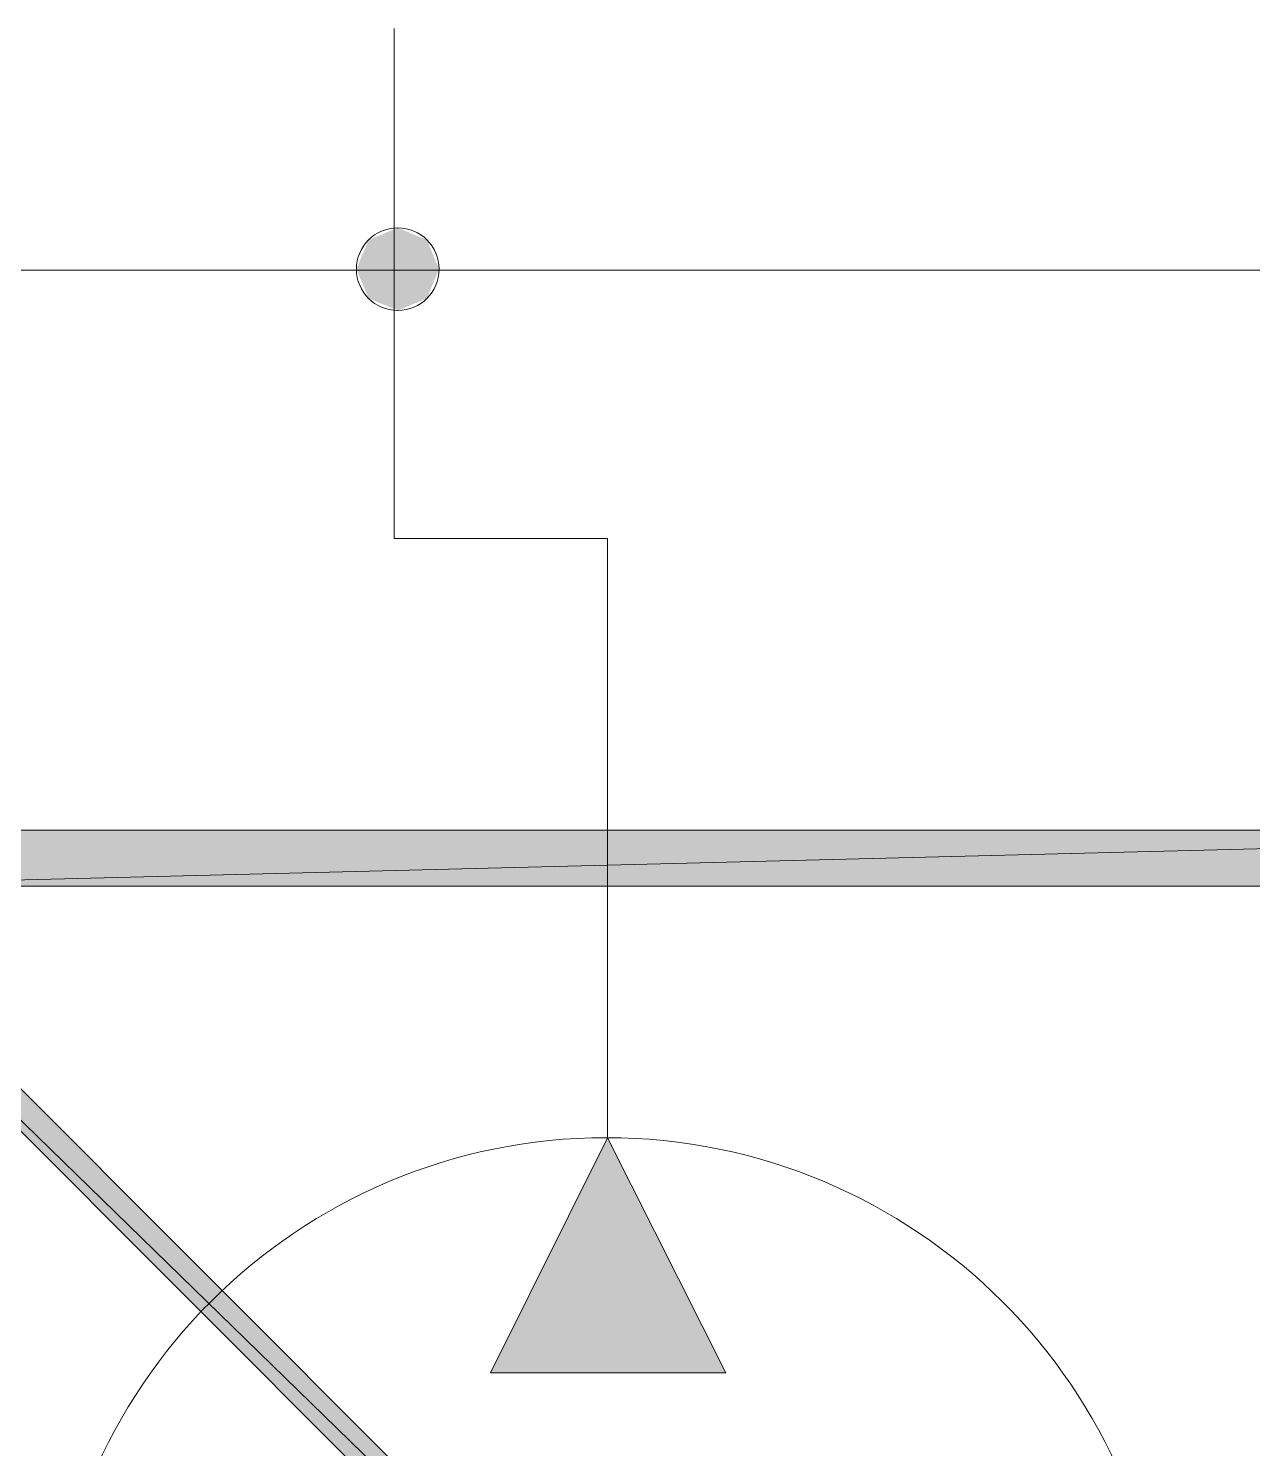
# Model space of a CAD drawing. Header units: inches. Extents: x -45549 to -45252, y 2679 to 2889.
# Drawn here: x -45508.543 to -45504.27, y 2721.368 to 2726.324 of the extents above; entities that cross this region are included whole.
import ezdxf

# ---------------------------------------------------------------- set-up
doc = ezdxf.new("R2010")
doc.units = ezdxf.units.IN
doc.header["$MEASUREMENT"] = 0
doc.layers.add('katman 1', color=7, linetype='Continuous')

msp = doc.modelspace()

# ---------------------------------------------------------------- linework, layer by layer
at = {"color": 7, "linetype": 'Continuous'}
for points in [[(-45507.2537, 2725.3397), (-45507.3556, 2725.5859), (-45507.2537, 2725.6281)], [(-45507.2537, 2725.3397), (-45507.2537, 2725.6281), (-45507.1517, 2725.3819)], [(-45507.1517, 2725.3819), (-45507.2537, 2725.6281), (-45507.1517, 2725.5859)], [(-45507.3556, 2725.3819), (-45507.3979, 2725.4839), (-45507.3556, 2725.5859)], [(-45507.3556, 2725.3819), (-45507.3556, 2725.5859), (-45507.2537, 2725.3397)], [(-45507.1517, 2725.3819), (-45507.1517, 2725.5859), (-45507.1096, 2725.4839)]]:
    msp.add_solid(points, dxfattribs=at)
at = {"layer": 'katman 1', "color": 7, "lineweight": 9}
for p, q in [((-45507.2666, 2724.5445), (-45507.2666, 2726.3241)), ((-45511.4544, 2725.4805), (-45498.6966, 2725.4805)), ((-45506.5216, 2724.5445), (-45507.2666, 2724.5445)), ((-45506.5216, 2722.4529), (-45506.5216, 2724.5445)), ((-45509.9322, 2723.9867), (-45504.5274, 2718.5774)), ((-45509.9322, 2723.9867), (-45504.5274, 2718.5774)), ((-45504.6012, 2718.5037), (-45510.006, 2723.9129)), ((-45510.006, 2723.9129), (-45504.5274, 2718.5774)), ((-45510.006, 2723.9129), (-45504.5274, 2718.5774)), ((-45504.6012, 2718.5037), (-45510.006, 2723.9129)), ((-45504.5274, 2718.5774), (-45510.006, 2723.9128)), ((-45509.4542, 2723.5261), (-45501.6337, 2723.5261)), ((-45501.6337, 2723.5261), (-45509.4542, 2723.3306)), ((-45501.6337, 2723.5261), (-45509.4542, 2723.3306)), ((-45509.4542, 2723.5261), (-45501.6337, 2723.5261)), ((-45509.4542, 2723.3306), (-45501.6337, 2723.5261)), ((-45501.6337, 2723.3306), (-45509.4542, 2723.3306)), ((-45501.6337, 2723.3306), (-45509.4542, 2723.3306))]:
    msp.add_line(p, q, dxfattribs=at)
at = {"layer": 'katman 1', "color": 7, "lineweight": 0}
for p, q in [((-45506.93, 2721.6318), (-45506.5216, 2722.4529)), ((-45506.1088, 2721.6318), (-45506.93, 2721.6318))]:
    msp.add_line(p, q, dxfattribs=at)
at = {"layer": 'katman 1', "color": 7, "lineweight": 5}
for p, q in [((-45506.93, 2721.6318), (-45506.5216, 2722.4529)), ((-45506.5216, 2722.4529), (-45506.1088, 2721.6318)), ((-45506.1088, 2721.6318), (-45506.93, 2721.6318))]:
    msp.add_line(p, q, dxfattribs=at)
at = {"layer": 'katman 1', "color": 7, "lineweight": 0}
msp.add_open_spline([(-45507.3979, 2725.4839), (-45507.3979, 2725.4042), (-45507.3333, 2725.3397), (-45507.2537, 2725.3397), (-45507.1739, 2725.3397), (-45507.1096, 2725.4042), (-45507.1096, 2725.4839), (-45507.1096, 2725.5636), (-45507.1739, 2725.6281), (-45507.2537, 2725.6281), (-45507.3333, 2725.6281), (-45507.3979, 2725.5636), (-45507.3979, 2725.4839)], degree=3, knots=[0, 0, 0, 0, 1, 1, 1, 2, 2, 2, 3, 3, 3, 4, 4, 4, 4], dxfattribs=at)
at = {"layer": 'katman 1', "color": 7, "lineweight": 9}
for points in [[(-45507.3979, 2725.4839), (-45507.3979, 2725.4042), (-45507.3333, 2725.3397), (-45507.2537, 2725.3397), (-45507.1739, 2725.3397), (-45507.1096, 2725.4042), (-45507.1096, 2725.4839), (-45507.1096, 2725.5636), (-45507.1739, 2725.6281), (-45507.2537, 2725.6281), (-45507.3333, 2725.6281), (-45507.3979, 2725.5636), (-45507.3979, 2725.4839)], [(-45504.5708, 2720.5023), (-45504.5708, 2721.5796), (-45505.4484, 2722.4529), (-45506.5258, 2722.4529), (-45507.6034, 2722.4529), (-45508.4767, 2721.5796), (-45508.4767, 2720.5023), (-45508.4767, 2719.4247), (-45507.6034, 2718.547), (-45506.5258, 2718.547), (-45505.4484, 2718.547), (-45504.5708, 2719.4247), (-45504.5708, 2720.5023)]]:
    msp.add_open_spline(points, degree=3, knots=[0, 0, 0, 0, 1, 1, 1, 2, 2, 2, 3, 3, 3, 4, 4, 4, 4], dxfattribs=at)
at = {"layer": 'katman 1', "color": 7, "linetype": 'Continuous', "lineweight": 9}
for points in [[(-45509.9322, 2723.8409), (-45509.9322, 2723.9867), (-45504.5274, 2718.5774)], [(-45504.6012, 2718.5037), (-45510.006, 2723.9129), (-45504.6012, 2718.6493)], [(-45509.4542, 2723.3306), (-45509.4542, 2723.5261), (-45501.6337, 2723.5261)], [(-45501.6337, 2723.3306), (-45509.4542, 2723.3306), (-45501.6337, 2723.5261)]]:
    msp.add_solid(points, dxfattribs=at)
at = {"layer": 'katman 1', "color": 7, "linetype": 'Continuous'}
for points in [[(-45506.5216, 2721.6318), (-45506.93, 2721.6318), (-45506.5216, 2722.4529)], [(-45506.5216, 2721.6318), (-45506.5216, 2722.4529), (-45506.1088, 2721.6318)]]:
    msp.add_solid(points, dxfattribs=at)

doc.saveas('drawing.dxf')
